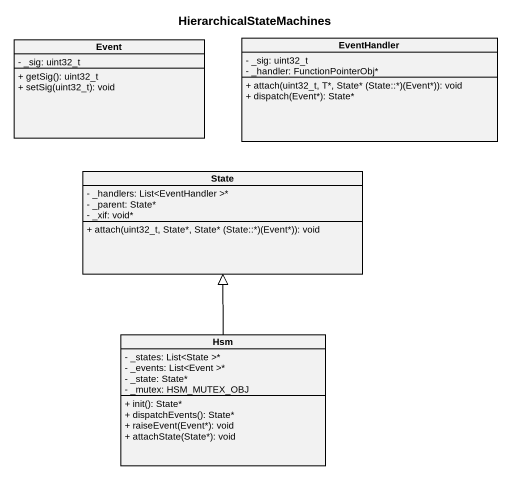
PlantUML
@startuml
title HierarchicalStateMachines
hide circle
hide empty members
skinparam classAttributeIconSize 0
class Event {
  - _sig: uint32_t
  + getSig(): uint32_t
  + setSig(uint32_t): void
}
class EventHandler {
  - _sig: uint32_t
  - _handler: FunctionPointerObj*
  + attach(uint32_t, T*, State* (State::*)(Event*)): void
  + dispatch(Event*): State*
}
class "State" as State_ {
  - _handlers: List<EventHandler >*
  - _parent: State*
  - _xif: void*
  + attach(uint32_t, State*, State* (State::*)(Event*)): void
}
class Hsm {
  - _states: List<State >*
  - _events: List<Event >*
  - _state: State*
  - _mutex: HSM_MUTEX_OBJ
  + init(): State*
  + dispatchEvents(): State*
  + raiseEvent(Event*): void
  + attachState(State*): void
}
Hsm -up-|> State_
@enduml
